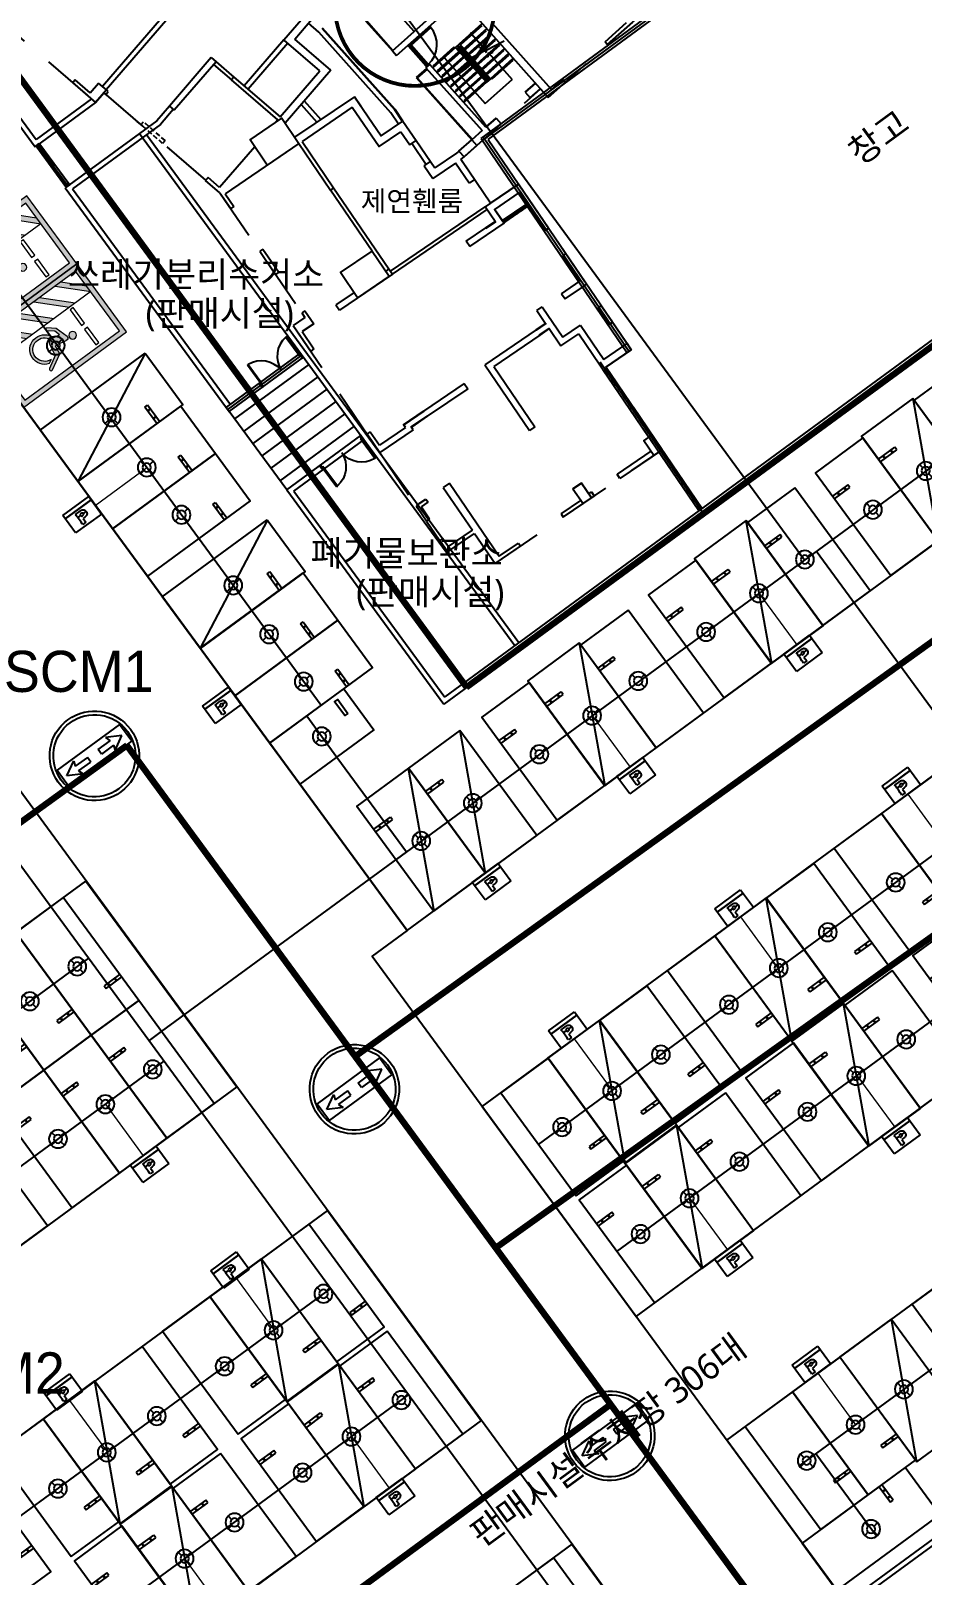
# Model space of a CAD drawing. Header units: millimetres. Extents: x 75184266 to 76346726, y -35077925 to -33679385.
# Drawn here: x 75374763 to 75409672, y -34939875 to -34879403 of the extents above; entities that cross this region are included whole.
import ezdxf
from ezdxf.enums import TextEntityAlignment as Align

# ---------------------------------------------------------------- set-up
doc = ezdxf.new("R2010")
doc.units = ezdxf.units.MM
doc.header["$LTSCALE"] = 50
doc.header["$MEASUREMENT"] = 0
for name, pattern in [('HIDDEN', [0.375, 0.25, -0.125]), ('HIDDEN2', [0.1875, 0.125, -0.0625]), ('XR-지하3층$0$H', [1.3, 0.8, -0.5]), ('XR-지하3층$0$HIDDEN2', [0.1875, 0.125, -0.0625])]:
    doc.linetypes.add(name, pattern=pattern)
for name, color, linetype in [('0-유도관제', 6, 'CONTINUOUS'), ('COL', 2, 'CONTINUOUS'), ('DK1', 6, 'CONTINUOUS'), ('FIN', 5, 'CONTINUOUS'), ('PARKING', 7, 'CONTINUOUS'), ('PLAN-ALL-DOOR', 4, 'CONTINUOUS'), ('RACEWAY', 4, 'HIDDEN'), ('stair', 4, 'CONTINUOUS'), ('W1(조적)', 3, 'CONTINUOUS'), ('WAL', 3, 'CONTINUOUS'), ('WAXS-FRPR', 9, 'CONTINUOUS'), ('X-84A 기본$0$AA-XXXX-PATT', 8, 'CONTINUOUS'), ('XR-지하3층$0$0중앙선', 1, 'CONTINUOUS'), ('XR-지하3층$0$1HIDDEN2', 1, 'XR-지하3층$0$HIDDEN2'), ('XR-지하3층$0$5', 5, 'CONTINUOUS'), ('XR-지하3층$0$a-door', 6, 'CONTINUOUS'), ('XR-지하3층$0$A-주차', 9, 'CONTINUOUS'), ('XR-지하3층$0$b-sor-1$0$wid', 4, 'CONTINUOUS'), ('XR-지하3층$0$hat', 8, 'CONTINUOUS'), ('XR-지하3층$0$WAL', 3, 'CONTINUOUS'), ('XR-지하3층$0$일반주차', 8, 'CONTINUOUS'), ('XR-지하3층$0$장애인', 11, 'CONTINUOUS'), ('XR-지하3층$0$확장형주차', 8, 'CONTINUOUS'), ('주차관제', 2, 'CONTINUOUS')]:
    doc.layers.add(name, color=color, linetype=linetype)
doc.layers.add('DEFPOINT', color=142, linetype='CONTINUOUS', plot=False)
doc.layers.add('건축', color=8, linetype='CONTINUOUS', plot=False)
for name, color, linetype, lineweight in [('구역제어-S.C.M', 2, 'CONTINUOUS', 100), ('주차유도-LGM', 6, 'CONTINUOUS', 20), ('주차유도-USM', 1, 'CONTINUOUS', 35), ('주차유도-레이스웨이', 1, 'CONTINUOUS', 25)]:
    doc.layers.add(name, color=color, linetype=linetype, lineweight=lineweight)
doc.styles.add('HY중고딕', font='')
doc.styles.add('XR-지하3층$0$맑은고딕', font='malgun.ttf')
doc.styles.get('HY중고딕').set_extended_font_data('Dotum')

# ---------------------------------------------------------------- blocks, each defined once
blk = doc.blocks.new('1506-B1F')
at = {"layer": 'X-84A 기본$0$AA-XXXX-PATT', "ltscale": 0.5}
h = blk.add_hatch(dxfattribs=at)
h.set_pattern_fill('ANSI31', color=256, scale=350, angle=-55.75093, style=0)
h.set_pattern_definition([(349.249067693, (-15113961.37, 80666420.87), (8.161125973, 42.98207211), [])])
h.paths.add_polyline_path([(-5902, -22064), (-5958, -21981), (-6929, -22643), (-6873, -22725)])
at = {"layer": 'COL'}
for p, q in [((-9439, -12995), (-5131, -17822)), ((-11238, -15995), (-8746, -13771)), ((-11072, -16181), (-8580, -13957)), ((-7331, -14907), (-5007, -17510)), ((-2907, -15636), (-2071, -14890)), ((-2807, -15748), (-1822, -14869)), ((-2907, -15636), (-2807, -15748)), ((-18330, -16258), (-19969, -18159)), ((-11238, -15995), (-11072, -16181)), ((-18141, -16421), (-19779, -18322)), ((-13653, -16750), (-15443, -18827)), ((-9923, -16657), (-9774, -16524)), ((-9923, -16657), (-7726, -19119)), ((-7577, -18986), (-9774, -16524)), ((-7577, -18986), (-9774, -16524)), ((-23662, -17129), (-23759, -17243)), ((-23071, -17638), (-23662, -17129)), ((-22441, -17520), (-22744, -17259)), ((-17444, -17021), (-17542, -17135)), ((-15728, -18698), (-17542, -17135)), ((-5637, -17255), (-6040, -17615)), ((-6040, -17615), (-5637, -17255)), ((-5840, -17838), (-5437, -17479)), ((-5131, -17822), (-4463, -17226)), ((-5007, -17510), (-4563, -17114)), ((-4563, -17114), (-4463, -17226)), ((-12726, -17789), (-15066, -19381)), ((-12726, -17789), (-15066, -19381)), ((-12442, -18206), (-12726, -17789)), ((-6040, -17615), (-5840, -17838)), ((-15728, -18698), (-15821, -18807)), ((-12806, -18205), (-14773, -19545)), ((-10824, -18744), (-10308, -19501)), ((-7174, -18627), (-7577, -18986)), ((-7577, -18986), (-7174, -18627)), ((-7174, -18627), (-6974, -18850)), ((-10903, -19160), (-10556, -19670)), ((-7726, -19119), (-8129, -19479)), ((-7929, -19703), (-6974, -18850)), ((-16631, -19747), (-18006, -21342)), ((-14897, -19629), (-17782, -21593)), ((-14897, -19629), (-13662, -21444)), ((-14773, -19545), (-13538, -21359)), ((-8629, -19925), (-8673, -19964)), ((-8629, -19925), (-8429, -20149)), ((-8629, -19925, 0), (-8429, -20149, 0)), ((-8129, -19479), (-7929, -19703)), ((-8129, -19479, 0), (-7929, -19703, 0)), ((-9993, -20497), (-9654, -20995)), ((-9745, -20328), (-9575, -20579)), ((-8765, -20390), (-9654, -20995)), ((-8727, -20002), (-9575, -20579)), ((-8233, -21172), (-8765, -20390)), ((-8673, -19964), (-8727, -20002)), ((-8559, -20250), (-8488, -20201)), ((-8488, -20201), (-8429, -20149)), ((-18456, -20954), (-18554, -21068)), ((-17990, -21554), (-18554, -21068)), ((-18006, -21342), (-18456, -20954)), ((-8027, -21031), (-8233, -21172)), ((-17990, -21554), (-17571, -22170)), ((-17782, -21593), (-17447, -22085)), ((-13538, -21359), (-13662, -21444)), ((-5125, -22939), (-6301, -21211)), ((-17447, -22085), (-17571, -22170)), ((-7209, -22676), (-7603, -22097)), ((-5249, -23023), (-5125, -22939)), ((-5249, -23023), (-5125, -22939)), ((-16310, -23755), (-16434, -23839)), ((-16434, -23839), (-15812, -24753)), ((-16310, -23755), (-15688, -24668)), ((-4562, -24031), (-4438, -23947)), ((-4562, -24031), (-4438, -23947)), ((-3628, -25137), (-4438, -23947)), ((-15688, -24668), (-15812, -24753)), ((-11236, -24740), (-13310, -26153)), ((-11376, -24533), (-11500, -24618)), ((-11376, -24533), (-11236, -24740)), ((-3752, -25222), (-3628, -25137)), ((-12740, -25462), (-13451, -25946)), ((-2621, -26617), (-3054, -25980)), ((-14667, -26435), (-15121, -26744)), ((-14664, -26173), (-14788, -26257)), ((-14788, -26257), (-14667, -26435)), ((-14664, -26173), (-14318, -26681)), ((-5579, -26163), (-5236, -26667)), ((-5372, -26022), (-4567, -27205)), ((-2745, -26701), (-2868, -26519)), ((-15121, -26744), (-14435, -27753)), ((-14318, -26681), (-14772, -26991)), ((-14772, -26991), (-14311, -27668)), ((-5608, -26921), (-7616, -28288)), ((-5467, -27127), (-7269, -28354)), ((-5095, -26874), (-4633, -27552)), ((-2745, -26701), (-2621, -26617)), ((-2745, -26701), (-2621, -26617)), ((-2745, -26701), (-2621, -26617)), ((-14311, -27668), (-14435, -27753)), ((-1878, -27708), (-2046, -27460)), ((-7616, -28288), (-5866, -30859)), ((-7269, -28354), (-5659, -30718)), ((-8424, -29020), (-10012, -30101)), ((-8424, -29020), (-8284, -29227)), ((-2436, -29020, 0), (-2560, -29104, 0)), ((-8284, -29227), (-9871, -30307)), ((-1930, -30030, 0), (-1806, -29946, 0)), ((-1930, -30030, 0), (-1187, -31121, 0)), ((-1806, -29946, 0), (-669, -31615)), ((-10724, -30743), (-11745, -31438)), ((-10418, -30837), (-11728, -31729)), ((-12105, -30909), (-12229, -30993)), ((-12229, -30993), (-11728, -31729)), ((-12105, -30909), (-11745, -31438)), ((-1112, -31675, 0), (-2435, -32576, 0)), ((-669, -31615), (-2322, -32741, 0)), ((-2322, -32741, 0), (-2435, -32576, 0)), ((-9247, -33089), (-8102, -34771)), ((-8999, -32920), (-7052, -35780)), ((-4163, -33147), (-3769, -33726)), ((-3832, -32922), (-3438, -33501)), ((-10310, -33812, 0), (-10262, -33882, 0)), ((-10101, -33851), (-9778, -34327)), ((-9925, -33550), (-9841, -33674)), ((-9925, -33550), (-9841, -33674)), ((-9778, -34327), (-9902, -34411)), ((-4630, -34131), (-4546, -34255)), ((-4630, -34131), (-4546, -34255)), ((-8018, -34895), (-7216, -36073)), ((-9260, -35087), (-9384, -35172)), ((-9260, -35087), (-9040, -35410)), ((-6300, -35268), (-6216, -35392))]:
    blk.add_line(p, q, dxfattribs=at)
at = {"layer": 'COL', "ltscale": 3}
blk.add_line((-7396, -21957), (-7396, -21957), dxfattribs=at)
blk.add_line((-7396, -21957), (-7396, -21957), dxfattribs=at)
at = {"layer": 'COL'}
for points in [[(-15485, -15568), (-14810, -14784)], [(-15062, -15536), (-14386, -14752)], [(-14076, -16782), (-15474, -15577)], [(-13653, -16750), (-15062, -15536)], [(-18330, -16258), (-18141, -16421)], [(-15630, -18585), (-14076, -16782)], [(-23759, -17243), (-22866, -18013)], [(-22441, -17520), (-22866, -18013)], [(-17457, -17037), (-17542, -17135)], [(-17444, -17021), (-15630, -18585)], [(-12726, -17789), (-11680, -19326), (-10824, -18744)], [(-12806, -18205), (-11759, -19743), (-10903, -19160)], [(-10556, -19670), (-10308, -19501)], [(-9993, -20497), (-9745, -20328)], [(-8027, -21031), (-8559, -20250)], [(-7396, -21957), (-6301, -21211)], [(-7228, -22205), (-6256, -21543)], [(-5249, -23023), (-6256, -21543)], [(-7396, -21957), (-7396, -21957), (-7603, -22097)], [(-8342, -23447), (-7581, -22929)], [(-8201, -23654), (-6862, -22742), (-6929, -22643)], [(-8201, -23654), (-8342, -23447)], [(-3893, -25015), (-4562, -24031)], [(-4612, -25505), (-3893, -25015)], [(-4471, -25711), (-3752, -25222)], [(-13451, -25946), (-13310, -26153)], [(-4612, -25505), (-4471, -25711)], [(-5579, -26163), (-5372, -26022)], [(-2745, -26701), (-3178, -26065)], [(-4633, -27552), (-3939, -27079)], [(-4567, -27205), (-3873, -26732)], [(-3939, -27079), (-2560, -29104)], [(-3873, -26732), (-2956, -28079)], [(-2870, -28383), (-2436, -29020)], [(-4163, -33147), (-3832, -32922)], [(-10186, -33727), (-9925, -33550)], [(-10101, -33851), (-9841, -33674)], [(-4630, -34131), (-3853, -33602)], [(-4546, -34255), (-3331, -33428)], [(-3551, -33335), (-3443, -33262)], [(-9902, -34411), (-10262, -33882)], [(-4630, -34131), (-4546, -34255)], [(-4630, -34131), (-4546, -34255)], [(-9080, -35618), (-8018, -34895)], [(-9040, -35410), (-8102, -34771)], [(-9080, -35618), (-9384, -35172)], [(-7216, -36073), (-6216, -35392)], [(-7052, -35780), (-6300, -35268)], [(-6300, -35268), (-6216, -35392)], [(-6300, -35268), (-6216, -35392)]]:
    blk.add_lwpolyline(points, dxfattribs=at)
at = {"layer": 'COL', "ltscale": 0.5}
for points in [[(-23071, -17638), (-22744, -17259)], [(-19969, -18159), (-19779, -18322)], [(-6929, -22643), (-6938, -22648), (-7236, -22210), (-7228, -22205)], [(-7581, -22929), (-7575, -22938), (-7203, -22684), (-7209, -22676)], [(-3178, -26065), (-3054, -25980)], [(-5236, -26667), (-5230, -26676), (-5602, -26929), (-5608, -26921)], [(-5467, -27127), (-5472, -27119), (-5100, -26866), (-5095, -26874)], [(-2956, -28079), (-2046, -27460)], [(-1878, -27708), (-2870, -28383)], [(-10791, -30644), (-10006, -30109), (-10012, -30101)], [(-10724, -30743), (-10791, -30644)], [(-9871, -30307), (-9876, -30299), (-10496, -30721), (-10491, -30729)], [(-10418, -30837), (-10491, -30729)], [(-5659, -30718), (-5866, -30859)], [(-8999, -32920), (-9247, -33089)], [(-3769, -33726), (-3438, -33501), (-3832, -32922), (-4163, -33147)]]:
    blk.add_lwpolyline(points, dxfattribs=at)
at = {"layer": 'COL'}
for points in [[(-16137, -20473), (-16812, -19482), (-15572, -18637), (-14897, -19629)], [(-12600, -25669), (-13275, -24677), (-12035, -23833), (-11360, -24824)]]:
    blk.add_lwpolyline(points, close=True, dxfattribs=at)
at = {"layer": 'COL', "elevation": 0}
for points in [[(-2560, -29104), (-2436, -29020)], [(-1930, -30030), (-1806, -29946)], [(-10186, -33727), (-10310, -33812)], [(-3443, -33262), (-3331, -33428)], [(-3415, -33304), (-3331, -33428)], [(-3415, -33304), (-3331, -33428)]]:
    blk.add_lwpolyline(points, dxfattribs=at)
at = {"layer": 'COL', "ltscale": 0.5}
blk.add_lwpolyline([(-1063, -31037), (-669, -31615), (-1000, -31841), (-1394, -31262)], close=True, dxfattribs=at)
at = {"layer": 'DEFPOINT', "linetype": 'HIDDEN2', "ltscale": 30}
for p, q in [((-22365, -17586), (-22441, -17520)), ((-22463, -17699), (-22365, -17586)), ((-22463, -17699), (-22426, -17732)), ((-20236, -19618), (-21236, -18757)), ((-21085, -18887), (-20987, -18774)), ((-20138, -19505), (-20987, -18774)), ((-20138, -19505), (-20236, -19618))]:
    blk.add_line(p, q, dxfattribs=at)
for points in [[(-22463, -17699), (-22539, -17634)], [(-22426, -17732), (-22463, -17699)]]:
    blk.add_lwpolyline(points, dxfattribs=at)
at = {"layer": 'FIN'}
for p, q in [((-11131, -18292), (-13973, -15109)), ((-12288, -14818), (-11238, -15995)), ((-12266, -14798), (-11216, -15975)), ((-9900, -16683), (-10303, -17043)), ((-9880, -16706), (-10260, -17045)), ((-10303, -17043), (-8129, -19479)), ((-10260, -17045), (-8106, -19459)), ((-10824, -18744), (-11131, -18292))]:
    blk.add_line(p, q, dxfattribs=at)
at = {"layer": 'PLAN-ALL-DOOR', "ltscale": 10}
for p, q in [((-9754, -15059), (-10530, -15752)), ((-10507, -15778), (-9732, -15086)), ((-10550, -15729), (-10625, -15796)), ((-10625, -15796), (-10608, -15815)), ((-10608, -15815), (-10573, -15810)), ((-10573, -15810), (-10552, -15791)), ((-10562, -15780), (-10530, -15752)), ((-10552, -15791), (-10562, -15780)), ((-10530, -15752), (-10550, -15729)), ((-9909, -16598), (-9900, -16563)), ((-9893, -16617), (-9909, -16598)), ((-9900, -16563), (-9879, -16544)), ((-9818, -16550), (-9893, -16617)), ((-9879, -16544), (-9869, -16556)), ((-9869, -16556), (-9838, -16528)), ((-9838, -16528), (-9818, -16550))]:
    blk.add_line(p, q, dxfattribs=at)
at = {"layer": 'PLAN-ALL-DOOR', "color": 8}
for p, q in [((-9909, -16598), (-10608, -15815)), ((-9879, -16544), (-10552, -15791)), ((-9838, -16528), (-10507, -15778))]:
    blk.add_line(p, q, dxfattribs=at)
at = {"layer": 'PLAN-ALL-DOOR'}
blk.add_line((-10530, -15752), (-10507, -15778), dxfattribs=at)
at = {"layer": 'PLAN-ALL-DOOR', "color": 8, "ltscale": 10}
blk.add_arc((-10530, -15752), 1040, 311.74907, 41.74907, dxfattribs=at)
at = {"layer": 'stair'}
for p, q in [((-8610, -15726), (-7714, -14927)), ((-8436, -15920), (-7541, -15121)), ((-8263, -16114), (-7368, -15315)), ((-8153, -15318), (-7667, -15863)), ((-8090, -16308), (-7195, -15509)), ((-7917, -16502), (-7022, -15703)), ((-7655, -15719), (-7688, -15839)), ((-7630, -15724), (-7655, -15719)), ((-7531, -15956), (-6856, -15596)), ((-8759, -15859), (-9654, -16658)), ((-8586, -16053), (-9481, -16852)), ((-8413, -16247), (-9308, -17046)), ((-9206, -16259), (-7605, -18053)), ((-8759, -15859), (-8610, -15726)), ((-8759, -15859), (-7547, -17217)), ((-8688, -15863), (-8614, -15797)), ((-8688, -15863), (-7543, -17147)), ((-7524, -17130), (-8670, -15847)), ((-8632, -15814), (-7487, -17097)), ((-8614, -15797), (-7468, -17080)), ((-7398, -17084), (-8610, -15726)), ((-8530, -16003), (-8548, -16020)), ((-8492, -15970), (-8474, -15954)), ((-8357, -16197), (-8375, -16214)), ((-8340, -16364), (-7613, -15983)), ((-8319, -16164), (-8301, -16148)), ((-7811, -15858), (-7688, -15839)), ((-7809, -15884), (-7811, -15858)), ((-7667, -15863), (-7809, -15884)), ((-7744, -16696), (-6849, -15897)), ((-7667, -15863), (-7630, -15724)), ((-7613, -15983), (-7549, -16054)), ((-7549, -16054), (-7594, -15884)), ((-7594, -15884), (-7531, -15956)), ((-7571, -16890), (-6676, -16091)), ((-7477, -16075), (-7514, -16214)), ((-7514, -16214), (-7489, -16219)), ((-7489, -16219), (-7456, -16099)), ((-7477, -16075), (-7335, -16054)), ((-7477, -16075), (-6551, -17113)), ((-7333, -16080), (-7456, -16099)), ((-7398, -17084), (-6502, -16285)), ((-7335, -16054), (-7333, -16080)), ((-8239, -16441), (-9135, -17240)), ((-8066, -16635), (-8962, -17434)), ((-7893, -16829), (-8788, -17628)), ((-8183, -16391), (-8202, -16408)), ((-8146, -16358), (-8128, -16342)), ((-8010, -16585), (-8029, -16602)), ((-7973, -16552), (-7954, -16535)), ((-7837, -16779), (-7856, -16796)), ((-7800, -16746), (-7781, -16729)), ((-7627, -16940), (-7608, -16923)), ((-7720, -17023), (-8615, -17822)), ((-7547, -17217), (-8442, -18016)), ((-7664, -16973), (-7683, -16990)), ((-7605, -18053), (-6551, -17113)), ((-7398, -17084), (-7547, -17217)), ((-7468, -17080), (-7543, -17147)), ((-7435, -17117), (-7510, -17184))]:
    blk.add_line(p, q, dxfattribs=at)
at = {"layer": 'stair', "color": 8}
for p, q in [((-8539, -15730), (-7718, -14998)), ((-8572, -15693), (-8539, -15730)), ((-8366, -15924), (-7545, -15192)), ((-8193, -16118), (-7372, -15386)), ((-8020, -16312), (-7199, -15580)), ((-7372, -15386), (-7405, -15348)), ((-7199, -15580), (-7232, -15542)), ((-8829, -15855), (-9650, -16588)), ((-8656, -16049), (-9477, -16782)), ((-8483, -16243), (-9304, -16976)), ((-8796, -15893), (-8829, -15855)), ((-8623, -16087), (-8656, -16049)), ((-8450, -16281), (-8483, -16243)), ((-8399, -15887), (-8366, -15924)), ((-8226, -16081), (-8193, -16118)), ((-8053, -16275), (-8020, -16312)), ((-7847, -16506), (-7026, -15774)), ((-7673, -16700), (-6853, -15968)), ((-7500, -16894), (-6680, -16162)), ((-7026, -15774), (-7059, -15736)), ((-6853, -15968), (-6886, -15930)), ((-6680, -16162), (-6713, -16124)), ((-6506, -16356), (-6540, -16318)), ((-9650, -16588), (-9617, -16625)), ((-9477, -16782), (-9444, -16819)), ((-8310, -16437), (-9131, -17170)), ((-8137, -16631), (-8958, -17364)), ((-7964, -16825), (-8784, -17558)), ((-8277, -16475), (-8310, -16437)), ((-8104, -16669), (-8137, -16631)), ((-7930, -16863), (-7964, -16825)), ((-7880, -16469), (-7847, -16506)), ((-7707, -16663), (-7673, -16700)), ((-7534, -16857), (-7500, -16894)), ((-7327, -17088), (-6506, -16356)), ((-9304, -16976), (-9271, -17013)), ((-9131, -17170), (-9097, -17207)), ((-8958, -17364), (-8924, -17401)), ((-7791, -17019), (-8611, -17752)), ((-7618, -17213), (-8438, -17946)), ((-7757, -17057), (-7791, -17019)), ((-7584, -17251), (-7618, -17213)), ((-7360, -17051), (-7327, -17088)), ((-8784, -17558), (-8751, -17595)), ((-8611, -17752), (-8578, -17789)), ((-8438, -17946), (-8405, -17983))]:
    blk.add_line(p, q, dxfattribs=at)
at = {"layer": 'stair'}
for centre, start, end in [((-8153, -15318), 41.74907, 221.74907), ((-8153, -15318), 221.74907, 41.74907), ((-9206, -16259), 41.74907, 221.74907), ((-9206, -16259), 221.74907, 41.74907)]:
    blk.add_arc(centre, 15, start, end, dxfattribs=at)
at = {"layer": 'W1(조적)', "ltscale": 3}
for points in [[(-14812, -18095), (-14194, -18788)], [(-14687, -17950), (-14036, -18680)], [(-6929, -22643), (-5958, -21981)], [(-6873, -22725), (-5902, -22064)]]:
    blk.add_lwpolyline(points, dxfattribs=at)
at = {"layer": 'WAL'}
for p, q in [((-10384, -15232), (-11752, -13699)), ((-14120, -15259), (-14524, -14911)), ((-11297, -18422), (-14120, -15259)), ((-11147, -18305), (-13987, -15123)), ((-10998, -18862), (-11297, -18422)), ((-10841, -18755), (-11147, -18305))]:
    blk.add_line(p, q, dxfattribs=at)
at = {"layer": 'WAXS-FRPR'}
for points in [[(-7236, -22210), (-7228, -22205), (-6929, -22643), (-6938, -22648)], [(-7575, -22938), (-7581, -22929), (-7209, -22676), (-7203, -22684)], [(-5236, -26667), (-5230, -26676), (-5602, -26929), (-5608, -26921)], [(-5100, -26866), (-5095, -26874), (-5467, -27127), (-5472, -27119)], [(-10791, -30644), (-10797, -30635), (-10012, -30101), (-10006, -30109)], [(-10491, -30729), (-10496, -30721), (-9876, -30299), (-9871, -30307)]]:
    blk.add_lwpolyline(points, close=True, dxfattribs=at)
at = {"layer": 'XR-지하3층$0$0중앙선', "color": 7, "linetype": 'XR-지하3층$0$H', "ltscale": 50}
blk.add_lwpolyline([(-27168, -14305), (-22866, -18013), (-22539, -17634), (-17990, -21554), (-14667, -26435), (-15121, -26744), (-11728, -31729), (-9080, -35618), (-8018, -34895), (-7216, -36073), (-669, -31615), (-2870, -28383), (-1878, -27708), (-6301, -21211), (-7396, -21957), (-8559, -20250), (-8488, -20201), (-5437, -17479), (-5131, -17822), (-576, -13757)], dxfattribs=at)
blk = doc.blocks.new('XR-지하3층$0$확장형 주차')
at = {"layer": 'XR-지하3층$0$확장형주차', "color": 7}
for p, q in [((0, 3965), (800, 3965)), ((0, 3835), (800, 3835)), ((800, 3835), (800, 3965))]:
    blk.add_line(p, q, dxfattribs=at)
blk.add_lwpolyline([(2500, 5100), (0, 0)], dxfattribs=at)
blk.add_lwpolyline([(2500, 5091), (0, 5091), (0, -9), (2500, -9)], close=True, dxfattribs=at)
for centre in [(238, 3900), (613, 3900)]:
    blk.add_circle(centre, 17.5, dxfattribs=at)
blk = doc.blocks.new('XR-지하3층$0$일반형 주차')
at = {"layer": 'XR-지하3층$0$일반주차'}
for p, q in [((750, 3865), (0, 3865)), ((0, 3735), (750, 3735)), ((750, 3735), (750, 3865))]:
    blk.add_line(p, q, dxfattribs=at)
blk.add_lwpolyline([(2300, 5000), (0, 5000), (0, 0), (2300, 0)], close=True, dxfattribs=at)
for centre in [(238, 3800), (563, 3800)]:
    blk.add_circle(centre, 17.5, dxfattribs=at)
blk = doc.blocks.new('XR-지하3층$0$장애인 주차')
at = {"layer": 'XR-지하3층$0$5', "ltscale": 4}
h = blk.add_hatch(color=7, dxfattribs=at)
h.dxf.hatch_style = 1
h.paths.add_polyline_path([(3842, -695), (4402, -695), (4402, -1115), (3842, -1115)])
h.paths.add_polyline_path([(3892, -1065), (4352, -1065), (4352, -745), (3892, -745)], flags=16)
h.paths.add_polyline_path([(3982, -990), (3988, -973), (4011, -981), (4046, -898), (4136, -898), (4137, -881), (4072, -881), (4072, -863), (4138, -863), (4142, -810, -3.72247), (4161, -797), (4152, -916), (4058, -916), (4021, -1003)], flags=0)
h = blk.add_hatch(color=256, dxfattribs=at)
h.dxf.hatch_style = 1
h.paths.add_polyline_path([(4352, -1065), (4352, -745), (3892, -745), (3892, -1065)])
at = {"layer": 'XR-지하3층$0$hat'}
h = blk.add_hatch(color=7, dxfattribs=at)
edge = h.paths.add_edge_path()
edge.add_line((4161, -797), (4152, -916))
edge.add_line((4152, -916), (4058, -916))
edge.add_line((4058, -916), (4021, -1003))
edge.add_line((4021, -1003), (3982, -990))
edge.add_line((3982, -990), (3988, -973))
edge.add_line((3988, -973), (4011, -981))
edge.add_line((4011, -981), (4046, -898))
edge.add_line((4046, -898), (4136, -898))
edge.add_line((4136, -898), (4137, -881))
edge.add_line((4137, -881), (4072, -881))
edge.add_line((4072, -881), (4072, -863))
edge.add_line((4072, -863), (4138, -863))
edge.add_line((4138, -863), (4142, -810))
edge.add_arc((4140, -787), 22.8, -24.88273, 274.96983, ccw=False)
edge = h.paths.add_edge_path()
edge.add_line((4048, -981), (4058, -958))
edge.add_arc((4127, -942), 71.5, 192.8781, 416.16881)
edge.add_line((4167, -882), (4169, -863))
edge.add_arc((4127, -942), 89.2, 206.53502, 422.4866, ccw=False)
at = {"layer": 'XR-지하3층$0$장애인', "lineweight": 5, "true_color": 0xffffff}
blk.add_hatch(color=7, dxfattribs=at).paths.add_polyline_path([(2472, 3995), (2472, -1005), (3842, -1005), (3842, -805), (2672, -805), (2672, 3795), (5572, 3795), (5572, -805), (4402, -805), (4402, -1005), (5772, -1005), (5772, 3995)])
h = blk.add_hatch(color=7, dxfattribs=at)
h.paths.add_polyline_path([(5572, 2795), (5572, 3078), (4855, 3795), (4572, 3795)])
h.paths.add_polyline_path([(4572, 3045), (4572, 2762), (5572, 1762), (5572, 2045)])
h.paths.add_polyline_path([(4572, 2012), (4572, 1729), (5572, 729), (5572, 1012)])
h.paths.add_polyline_path([(5572, -304), (5572, -21), (4572, 979), (4572, 696)])
h.paths.add_polyline_path([(4572, -54), (4572, -336), (5041, -805), (5323, -805)])
h = blk.add_hatch(color=7, dxfattribs=at)
h.paths.add_polyline_path([(3763, 2216, -1), (3463, 2216, -1)])
h.paths.add_polyline_path([(3992, 1503, -0.343093), (3870, 1283), (3381, 1194), (3090, 708, -0.931653), (2987, 770), (3330, 1379), (3639, 1415, 0.446048), (3689, 1485), (3600, 1888, -0.596144), (3699, 2009), (4214, 1851), (4443, 1569, -0.883364), (4355, 1493), (4151, 1741), (3925, 1810)])
h.paths.add_polyline_path([(4053, 1393), (4055, 1528, -1.526545), (3257, 820), (3348, 969, 1.638056)])
at = {"layer": 'XR-지하3층$0$1HIDDEN2', "color": 11}
for points in [[(4161, -797), (4152, -916), (4058, -916), (4021, -1003), (3982, -990), (3988, -973), (4011, -981), (4046, -898), (4136, -898), (4137, -881), (4072, -881), (4072, -863), (4138, -863), (4142, -810)], [(4167, -882), (4169, -863)]]:
    blk.add_lwpolyline(points, dxfattribs=at)
for centre, radius, start, end in [((4127, -942), 89.2, 206.53502, 62.4866), ((4127, -942), 71.5, 192.8781, 56.16881), ((4140, -787), 22.8, 335.11727, 274.96983)]:
    blk.add_arc(centre, radius, start, end, dxfattribs=at)
at = {"layer": 'XR-지하3층$0$5', "lineweight": 5}
for p, q in [((4572, 3795), (4572, -805)), ((5572, 2795), (4572, 3795)), ((5572, 3078), (4855, 3795)), ((5572, 2045), (4572, 3045)), ((5572, 1762), (4572, 2762)), ((5572, 1012), (4572, 2012)), ((5572, 729), (4572, 1729)), ((5572, -21), (4572, 979)), ((5572, -304), (4572, 696)), ((5323, -805), (4572, -54)), ((5041, -805), (4572, -336))]:
    blk.add_line(p, q, dxfattribs=at)
at = {"layer": 'XR-지하3층$0$5', "ltscale": 4}
for p, q in [((4165, -1005), (4165, -805)), ((4165, -805), (4165, -905))]:
    blk.add_line(p, q, dxfattribs=at)
at = {"layer": 'XR-지하3층$0$5', "lineweight": 5}
for points in [[(3842, -1005), (2472, -1005), (2472, 3995), (5772, 3995), (5772, -1005), (4402, -1005)], [(3842, -805), (2672, -805), (2672, 3795), (5572, 3795), (5572, -805), (4402, -805)]]:
    blk.add_lwpolyline(points, dxfattribs=at)
at = {"layer": 'XR-지하3층$0$5', "ltscale": 4}
for points in [[(3842, -695), (3842, -1115), (4402, -1115), (4402, -695)], [(3892, -745), (3892, -1065), (4352, -1065), (4352, -745)]]:
    blk.add_lwpolyline(points, close=True, dxfattribs=at)
at = {"layer": 'XR-지하3층$0$장애인', "color": 8, "lineweight": 5}
for p, q in [((3689, 1485), (3600, 1888, 0)), ((3699, 2009, 0), (4214, 1851, 0)), ((4214, 1851, 0), (4443, 1569, 0)), ((3925, 1810, 0), (4151, 1741, 0)), ((4055, 1528), (4053, 1393)), ((4151, 1741, 0), (4355, 1493, 0)), ((3348, 969), (3257, 820))]:
    blk.add_line(p, q, dxfattribs=at)
at = {"layer": 'XR-지하3층$0$장애인', "color": 7, "lineweight": 5}
for points in [[(3523, 2720), (2773, 2720), (2773, 2870), (3523, 2870)], [(4473, 2720), (3723, 2720), (3723, 2870), (4473, 2870)]]:
    blk.add_lwpolyline(points, close=True, dxfattribs=at)
at = {"layer": 'XR-지하3층$0$장애인', "color": 8, "lineweight": 5}
for points in [[(3094, 715, -1.000002), (2987, 770), (3330, 1379), (3640, 1415)], [(3992, 1503, -0.343093), (3870, 1283), (3381, 1194), (3094, 715)]]:
    blk.add_lwpolyline(points, format="xyb", dxfattribs=at)
at = {"layer": 'XR-지하3층$0$장애인', "color": 8, "lineweight": 5, "extrusion": (0.976964, 0.213404, 0), "elevation": 4221}
blk.add_lwpolyline([(617, 0), (931, 0)], dxfattribs=at)
at = {"layer": 'XR-지하3층$0$장애인', "color": 8, "lineweight": 5}
blk.add_circle((3613, 2216), 150, dxfattribs=at)
for centre, radius, start, end in [((3682, 1922, 0), 88.4, 79.11433, 202.31847), ((3810, 1000), 582, 198.00599, 65.09494), ((3809, 1000), 462, 183.85247, 58.2396), ((3632, 1473), 57.7, 276.27861, 12.43535), ((4394, 1537, 0), 58.8, 227.96553, 33.79043)]:
    blk.add_arc(centre, radius, start, end, dxfattribs=at)
blk = doc.blocks.new('XR-지하3층$0$A$C77A365F3')
at = {"layer": 'XR-지하3층$0$a-door'}
for points in [[(0, 0), (45, 0), (45, 150), (0, 150)], [(45, 150), (1955, 150), (1955, 0), (45, 0)], [(45, 15), (115, 15), (115, 75), (45, 75)], [(45, 75), (1035, 75), (1035, 15), (45, 15)], [(115, 39), (965, 39), (965, 51), (115, 51)], [(965, 75), (1035, 75), (1035, 135), (965, 135)], [(965, 135), (1955, 135), (1955, 75), (965, 75)], [(965, 15), (1035, 15), (1035, 75), (965, 75)], [(1035, 99), (1885, 99), (1885, 111), (1035, 111)], [(1885, 75), (1955, 75), (1955, 135), (1885, 135)], [(1955, 0), (2000, 0), (2000, 150), (1955, 150)]]:
    blk.add_lwpolyline(points, close=True, dxfattribs=at)
at = {"layer": 'XR-지하3층$0$b-sor-1$0$wid', "color": 1}
blk.add_line((1000, 0), (1000, 150), dxfattribs=at)
at = {"layer": 'XR-지하3층$0$WAL', "color": 0, "const_width": 10}
blk.add_lwpolyline([(260, 100), (809, 100), (712, 130)], dxfattribs=at)
blk = doc.blocks.new('XR-지하3층$0$A$C5E3F3FAC')
at = {"layer": 'XR-지하3층$0$a-door'}
for p, q in [((90, 950), (50, 950)), ((50, 950), (50, 0)), ((90, 0), (90, 950)), ((1910, 950), (1950, 950)), ((1910, 0), (1910, 950)), ((1950, 950), (1950, 0)), ((50, 0), (90, 0)), ((1950, 0), (1910, 0))]:
    blk.add_line(p, q, dxfattribs=at)
at = {"layer": 'XR-지하3층$0$a-door', "color": 6}
for points in [[(0, 850), (0, 1050), (50, 1050), (50, 850)], [(2000, 850), (2000, 1050), (1950, 1050), (1950, 850)]]:
    blk.add_lwpolyline(points, close=True, dxfattribs=at)
at = {"layer": 'XR-지하3층$0$a-door', "color": 7}
for centre, start, end in [((-2, 999), 275.25016, 357.21379), ((2002, 999), 182.78621, 264.74984)]:
    blk.add_arc(centre, 1003, start, end, dxfattribs=at)
blk = doc.blocks.new('XR-지하3층$0$A$C73B52ADF')
at = {"layer": 'XR-지하3층$0$A-주차', "elevation": 0}
for points in [[(-2038, 2466), (-38, 2466), (-38, -1134), (-2038, -1134)], [(-1166, 2021), (-1166, 1871), (-1832, 1871), (-1832, 2021)]]:
    blk.add_lwpolyline(points, close=True, dxfattribs=at)
blk = doc.blocks.new('센서')
at = {"layer": '0-유도관제', "color": 0}
for p, q in [((405935, 34224), (406072, 34088)), ((406311, 34088), (406447, 34225)), ((405936, 33712), (406072, 33849)), ((406311, 33849), (406448, 33713))]:
    blk.add_line(p, q, dxfattribs=at)
for major_axis, start_param, end_param in [((0, 362), 2.801804347482335, 9.084989654661921), ((0, 169), 2.862310370331367, 9.145495677510954)]:
    blk.add_ellipse((406192, 33969), major_axis=major_axis, ratio=1, start_param=start_param, end_param=end_param, dxfattribs=at)
blk = doc.blocks.new('만공차등')
at = {"layer": '0-유도관제', "color": 0}
for p, q in [((305755, 78525), (306597, 78525)), ((305755, 77269), (305755, 78525)), ((306185, 78101), (306185, 77952)), ((306191, 78101), (306191, 77952)), ((306442, 77269), (306442, 78525)), ((306442, 78525), (306442, 77269)), ((306597, 78525), (306597, 77269)), ((306185, 77838), (306185, 77693)), ((306191, 77838), (306191, 77693)), ((306597, 77269), (305755, 77269))]:
    blk.add_line(p, q, dxfattribs=at)
for points in [[(305858, 77952), (305858, 77952), (305858, 78101), (305858, 78101)], [(305858, 78101), (305858, 78101), (306044, 78101), (306185, 78101)], [(306191, 78101), (306274, 78101), (306339, 78101), (306339, 78101)], [(306339, 78101), (306339, 78101), (306339, 77854), (306339, 77854)], [(306037, 77952), (306037, 77952), (305858, 77952), (305858, 77952)], [(306037, 77870), (306037, 77870), (306037, 77952), (306037, 77952)], [(306078, 77737), (306050, 77766), (306037, 77810), (306037, 77870)], [(306185, 77693), (306139, 77694), (306104, 77709), (306078, 77737)], [(306134, 77952), (306134, 77952), (306134, 77915), (306134, 77915)], [(306185, 77952), (306159, 77952), (306134, 77952), (306134, 77952)], [(306134, 77915), (306134, 77887), (306139, 77867), (306149, 77855)], [(306149, 77855), (306158, 77844), (306170, 77838), (306185, 77838)], [(306241, 77952), (306241, 77952), (306217, 77952), (306191, 77952)], [(306191, 77838), (306204, 77838), (306216, 77843), (306226, 77853)], [(306226, 77853), (306236, 77863), (306241, 77882), (306241, 77909)], [(306241, 77909), (306241, 77909), (306241, 77952), (306241, 77952)], [(306339, 77854), (306339, 77800), (306327, 77760), (306301, 77733)]]:
    blk.add_open_spline(points, degree=3, dxfattribs=at)
blk.add_open_spline([(306301, 77733), (306275, 77706), (306239, 77693), (306192, 77693), (306191, 77693), (306191, 77693), (306191, 77693)], degree=3, knots=[0.4989771, 0.4989771, 0.4989771, 0.4989771, 0.9979543, 0.9979543, 0.9979543, 1, 1, 1, 1], dxfattribs=at)
blk = doc.blocks.new('sdvfr')
at = {"layer": 'DK1'}
for p, q in [((-945351, 1790459), (-944567, 1790896)), ((-944567, 1790022), (-945351, 1790459)), ((-944567, 1790896), (-944674, 1790612)), ((-943860, 1790612), (-944674, 1790612)), ((-944674, 1790306), (-943860, 1790306)), ((-944674, 1790306), (-944567, 1790022)), ((-943860, 1790306), (-943860, 1790612)), ((-943136, 1790306), (-943136, 1790612)), ((-943136, 1790612), (-942322, 1790612)), ((-942322, 1790306), (-943136, 1790306)), ((-941645, 1790459), (-942429, 1790896)), ((-942429, 1790896), (-942322, 1790612)), ((-942429, 1790022), (-941645, 1790459)), ((-942322, 1790306), (-942429, 1790022))]:
    blk.add_line(p, q, dxfattribs=at)
blk.add_lwpolyline([(-941398, 1789894), (-941398, 1791024), (-945598, 1791024), (-945598, 1789894)], close=True, dxfattribs=at)
at = {"layer": 'DK1', "color": 2}
for radius in [2428, 2228]:
    blk.add_circle((-943498, 1790459), radius, dxfattribs=at)

msp = doc.modelspace()

# ---------------------------------------------------------------- linework, layer by layer
at = {"layer": '건축', "ltscale": 0.5}
for p, q in [((75392398.3, -34883611.7), (75407776.6, -34872337.8)), ((75392454.6, -34883694.4), (75407997.5, -34872299.9)), ((75392672.3, -34883658.8), (75408056.2, -34872380.8)), ((75389496, -34914630.7), (75360760.5, -34875435.9)), ((75369539.6, -34876587.5), (75374928.2, -34883937.4)), ((75369794.9, -34876597.6), (75374971.2, -34883657.9)), ((75384674.5, -34879757.7), (75383120.9, -34881560.7)), ((75384826, -34879888.2), (75383272.4, -34881691.2)), ((75381920.7, -34880724.6), (75382617.7, -34881325.1)), ((75382018.7, -34880610.9), (75382715.6, -34881211.5)), ((75377294.1, -34882202.8), (75374928.2, -34883937.4)), ((75377138.6, -34882068.9), (75374971.2, -34883657.9)), ((75379699.9, -34882919), (75376110.7, -34885550.4)), ((75379836.5, -34883066.8), (75376390.2, -34885593.4)), ((75379014, -34883421.8), (75393717, -34903476.3)), ((75379293.6, -34883464.9), (75393878.2, -34903358.1)), ((75389686.3, -34883804.1), (75390249, -34884630.7)), ((75389851.6, -34883691.5), (75390414.4, -34884518.1)), ((75391531.1, -34884115.1, 0.1), (75392031, -34883669)), ((75391730.9, -34884338.9), (75392230.7, -34883892.8)), ((75392398.3, -34883611.7), (75398116.7, -34892010.6)), ((75392479, -34883552.5), (75398199.3, -34891954.3)), ((75392672.3, -34883658.8), (75398282, -34891898.1)), ((75376110.7, -34885550.4), (75382535.9, -34894314.2)), ((75376390.2, -34885593.4), (75382579, -34894034.7)), ((75386498.1, -34885633.7), (75388124.6, -34888022.6)), ((75386622.1, -34885549.3), (75388783.2, -34888723.4)), ((75388845.1, -34888814.3), (75392556.6, -34886287.4)), ((75388923.9, -34888930), (75392635.4, -34886403.1)), ((75394300, -34891282.3), (75394300, -34891282.3)), ((75382417.7, -34894152.9), (75385321, -34892024.4)), ((75382476.8, -34894233.6), (75385380.1, -34892105)), ((75382535.9, -34894314.2), (75385439.2, -34892185.7)), ((75397059.2, -34892367.6), (75401105.7, -34898310.9)), ((75397166.1, -34892657.8), (75400929.6, -34898185.5)), ((75397290.1, -34892573.4), (75401053.6, -34898101.1)), ((75384782.7, -34897378.8), (75382535.9, -34894314.2)), ((75384782.7, -34897378.8), (75387686, -34895250.3)), ((75385062.3, -34897421.9), (75387804.3, -34895411.6)), ((75389496, -34914630.7), (75414254.2, -34896479.2)), ((75384782.7, -34897378.8), (75390933.6, -34905768.5)), ((75385062.3, -34897421.9), (75390976.7, -34905489)), ((75392440.7, -34921523.5), (75412683.2, -34906682.7)), ((75345784.7, -34935517.8), (75376914.8, -34912694.9)), ((75376914.8, -34912694.9, 0), (75382827.4, -34920759.7)), ((75398471.6, -34929749.6), (75418714.1, -34914908.8)), ((75402019.2, -34934588.5), (75422261.7, -34919747.7)), ((75382827.4, -34920759.7), (75351697.4, -34943582.6)), ((75392440.7, -34921523.5), (75398471.6, -34929749.6)), ((75386375, -34925598.5), (75355245, -34948421.5)), ((75386375, -34925598.6), (75392405.9, -34933824.6)), ((75392406, -34933824.6), (75361275.9, -34956647.5)), ((75406690.2, -34940959.6), (75402019.4, -34934588.7)), ((75395953.6, -34938663.5), (75364823.5, -34961486.4)), ((75395953.6, -34938663.5), (75401097.6, -34945679.8))]:
    msp.add_line(p, q, dxfattribs=at)
at = {"layer": '건축', "ltscale": 100}
for p, q in [((75382172.1, -34876235.3, 0), (75377566.9, -34881579.9, 0)), ((75382323.6, -34876365.8, 0), (75377718.4, -34881710.4, 0)), ((75380190.8, -34882349.2), (75379699.9, -34882919, 0)), ((75380342.3, -34882479.8, 0), (75379836.5, -34883066.8, 0)), ((75413263.2, -34889394, 0), (75390931.9, -34905766.2, 0)), ((75413145, -34889232.7, 0), (75390974.9, -34905486.7, 0)), ((75385647.1, -34892469.2), (75382743.8, -34894597.7)), ((75386001.8, -34892953.1), (75383098.5, -34895081.6)), ((75386356.6, -34893436.9), (75383453.3, -34895565.5)), ((75386711.3, -34893920.8), (75383808, -34896049.4)), ((75387066.1, -34894404.7), (75384162.8, -34896533.3)), ((75387420.9, -34894888.6), (75384517.6, -34897017.2))]:
    msp.add_line(p, q, dxfattribs=at)
at = {"layer": '건축', "ltscale": 1000}
for p, q in [((75407335.4, -34940486.6), (75426932.7, -34926118.8)), ((75407453.6, -34940647.9), (75426889.7, -34926398.4))]:
    msp.add_line(p, q, dxfattribs=at)
at = {"layer": '건축', "ltscale": 0.5}
msp.add_lwpolyline([(75414201.7, -34962198.5), (75414116.7, -34962260.8), (75408974.8, -34955247.3), (75408934.6, -34955276.9), (75407426.2, -34953220.9), (75406907, -34953601.7), (75367809.3, -34900273.2), (75367729.2, -34900331.8), (75339172, -34861380.4), (75346591, -34855941.2), (75357179.5, -34870383.7), (75362824.9, -34866244.9), (75366426.7, -34871157.7), (75361023.3, -34875119.2), (75360700.7, -34875355.7), (75389495.4, -34914631.1), (75388124.4, -34915636.3), (75435545.1, -34980317.2), (75435625.8, -34980258.1), (75435861.1, -34980579.1), (75430538.4, -34984481.5), (75414201.7, -34962198.5)], dxfattribs=at)
at = {"layer": '구역제어-S.C.M', "ltscale": 0.5}
for p, q in [((75366199.9, -34870146.1, 0), (75391831.3, -34905106.8, 0)), ((75391831.3, -34905106.8, 0), (75410709.4, -34891278.3)), ((75416194.7, -34898905.9), (75387464.7, -34919566.7)), ((75378517.4, -34907382.3), (75341735.4, -34933982.3)), ((75378517.4, -34907382.3), (75410405.7, -34950807.4)), ((75417201.4, -34909766.3), (75392969.2, -34927062.6)), ((75360790.4, -34960121.3), (75397467.5, -34933188.3))]:
    msp.add_line(p, q, dxfattribs=at)
at = {"layer": '주차관제', "ltscale": 0.5, "const_width": 150}
msp.add_lwpolyline([(75386674.9, -34878432.2, 1), (75392924.9, -34878432.2, 1)], format="xyb", close=True, dxfattribs=at)
at = {"layer": '주차유도-LGM', "color": 6, "lineweight": 20, "ltscale": 500}
for p, q in [((75377279.2, -34897982.4), (75379302.7, -34896498.9)), ((75403280.2, -34901424.9), (75404763.7, -34903448.4)), ((75382748.4, -34905442.3), (75384771.9, -34903958.8)), ((75396747.8, -34906214.2), (75398231.2, -34908237.6)), ((75409108.2, -34909292.6), (75410591.7, -34911316.1)), ((75391081.9, -34910368.1), (75392565.4, -34912391.5)), ((75402556, -34914096.4), (75404039.4, -34916119.8)), ((75396043.3, -34918871.1), (75397526.8, -34920894.6)), ((75407114, -34920313.5), (75408597.5, -34922336.9)), ((75377680.8, -34921433.1), (75379164.3, -34923456.5)), ((75400561.8, -34925117.2), (75402045.3, -34927140.7)), ((75382810.8, -34928262.5), (75384294.3, -34930286)), ((75405582.9, -34931964.5), (75407066.4, -34933988)), ((75376276.5, -34933041.9), (75377760, -34935065.3)), ((75387318.7, -34934449.5), (75388802.2, -34936473)), ((75380784.5, -34939229), (75382268, -34941252.5))]:
    msp.add_line(p, q, dxfattribs=at)
at = {"layer": '주차유도-레이스웨이', "ltscale": 0.5}
for p, q in [((75363131.4, -34874441.6), (75386131.8, -34905813.7)), ((75389296.4, -34878600.2), (75405068.9, -34900113.5)), ((75412695.4, -34894522.2), (75389065.7, -34911846.2)), ((75412792.2, -34909702.8), (75405519.6, -34899783.1)), ((75386131.8, -34905813.7), (75385567.2, -34906227.5)), ((75385567.2, -34906227.5), (75386749.8, -34907840.5)), ((75370520.8, -34906843), (75396087.7, -34941715.8)), ((75386749.8, -34907840.5), (75389469.6, -34911550.2)), ((75394644, -34923008.1), (75412792.2, -34909702.8)), ((75389469.6, -34911550.2), (75379871.8, -34918586.7)), ((75397718.6, -34927201.7), (75415866.7, -34913896.5)), ((75377024.7, -34915714.3), (75347667.2, -34937237.7)), ((75379871.8, -34918586.7), (75379389.7, -34918940.2)), ((75350623.5, -34941270), (75379981, -34919746.6)), ((75404865.9, -34935601.3), (75423014.1, -34922296)), ((75357067.6, -34950235.9), (75386509.2, -34928650.9)), ((75360093.9, -34954363.5), (75389559.8, -34932811.9)), ((75407880.4, -34938354.8), (75405513.5, -34935126.5))]:
    msp.add_line(p, q, dxfattribs=at)

# ---------------------------------------------------------------- block references
at = {"layer": 'RACEWAY', "xscale": 0.7218862546760804, "yscale": 0.7218862473964691, "zscale": 0.7218862445435519, "rotation": 36.24693334040997}
for p in [(76690757.4, -35547456.5), (76700941.9, -35560515.5), (76710946.2, -35574084.7)]:
    msp.add_blockref('sdvfr', p, dxfattribs=at)
at = {"layer": '건축'}
msp.add_blockref('1506-B1F', (75400159.6, -34864190), dxfattribs=at)
at = {"layer": '건축', "extrusion": (-2.68555e-11, -1.96904e-11, -1), "zscale": -1, "rotation": 233.7528842667841}
msp.add_blockref('XR-지하3층$0$A$C77A365F3', (-75375089.5, -34883819.2, 0), dxfattribs=at)
at = {"layer": '건축', "xscale": -1}
for name, p, rotation in [('XR-지하3층$0$장애인 주차', (75374798.9, -34892884.1), 306.2469333594607), ('XR-지하3층$0$장애인 주차', (75376750.1, -34895545.5), 306.2469333594607), ('XR-지하3층$0$확장형 주차', (75376606.5, -34897049.6), 306.2469343039791), ('XR-지하3층$0$일반형 주차', (75377966.4, -34898904.5), 306.2469333594607), ('XR-지하3층$0$A$C5E3F3FAC', (75388306.9, -34896097.1), 36.24693335896688), ('XR-지하3층$0$일반형 주차', (75379326.3, -34900759.4), 306.2469333594607), ('XR-지하3층$0$확장형 주차', (75381395.8, -34903582), 306.2469343039791), ('XR-지하3층$0$일반형 주차', (75382755.7, -34905436.9), 306.2469333594607), ('XR-지하3층$0$일반형 주차', (75384115.6, -34907291.8), 306.2469333594607)]:
    msp.add_blockref(name, p, dxfattribs=dict(at, rotation=rotation))
at = {"layer": '건축'}
for name, p, rotation in [('XR-지하3층$0$A$C5E3F3FAC', (75384818.4, -34891338.9), 216.2469337717095), ('XR-지하3층$0$일반형 주차', (75412318.7, -34897898.3), 36.24693643183485), ('XR-지하3층$0$확장형 주차', (75410302.5, -34899376.4), 36.24693643183485), ('XR-지하3층$0$일반형 주차', (75408447.6, -34900736.3), 36.24693643183485), ('XR-지하3층$0$일반형 주차', (75405786.2, -34902687.5), 36.24693643183485), ('XR-지하3층$0$확장형 주차', (75403770.1, -34904165.7), 36.24693643183485), ('XR-지하3층$0$일반형 주차', (75401915.2, -34905525.6), 36.24693643183485), ('XR-지하3층$0$일반형 주차', (75399253.8, -34907476.8), 36.24693643183485), ('XR-지하3층$0$확장형 주차', (75397237.6, -34908954.9), 36.24693643183485), ('XR-지하3층$0$A$C73B52ADF', (75386235.3, -34908264.5, 0), 306.2476153954574), ('XR-지하3층$0$일반형 주차', (75395382.7, -34910314.9), 36.24693643183485), ('XR-지하3층$0$확장형 주차', (75392560, -34912384.3), 36.24693643183485), ('XR-지하3층$0$확장형 주차', (75390543.8, -34913862.5), 36.24693643183485), ('XR-지하3층$0$확장형 주차', (75410101.8, -34908575.3), 216.2469348949301), ('XR-지하3층$0$일반형 주차', (75408085.6, -34910053.4), 216.2469348949301), ('XR-지하3층$0$일반형 주차', (75405424.3, -34912004.6), 216.2469348949301), ('XR-지하3층$0$일반형 주차', (75376028.6, -34913344.6), 216.2469364318348), ('XR-지하3층$0$확장형 주차', (75403569.4, -34913364.5), 216.2469348949301), ('XR-지하3층$0$일반형 주차', (75412261.7, -34919639.4), 36.24693643183485), ('XR-지하3층$0$일반형 주차', (75374173.7, -34914704.5), 216.2469364318348), ('XR-지하3층$0$일반형 주차', (75401553.2, -34914842.7), 216.2469348949301), ('XR-지하3층$0$일반형 주차', (75372318.8, -34916064.4), 216.2469364318348), ('XR-지하3층$0$일반형 주차', (75409600.3, -34921590.6), 36.24693643183485), ('XR-지하3층$0$일반형 주차', (75398891.8, -34916793.9), 216.2469348949301), ('XR-지하3층$0$일반형 주차', (75380086.4, -34922769.3), 36.24693643183485), ('XR-지하3층$0$확장형 주차', (75407584.1, -34923068.8), 36.24693643183485), ('XR-지하3층$0$확장형 주차', (75397036.9, -34918153.8), 216.2469348949301), ('XR-지하3층$0$일반형 주차', (75378231.5, -34924129.2), 36.24693643183485), ('XR-지하3층$0$일반형 주차', (75405729.2, -34924428.7), 36.24693643183485), ('XR-지하3층$0$일반형 주차', (75395020.7, -34919632), 216.2469348949301), ('XR-지하3층$0$일반형 주차', (75376376.6, -34925489.1), 36.24693643183485), ('XR-지하3층$0$일반형 주차', (75403067.8, -34926379.9), 36.24693643183485), ('XR-지하3층$0$일반형 주차', (75373553.9, -34927558.5), 36.24693643183485), ('XR-지하3층$0$확장형 주차', (75401051.6, -34927858), 36.24693643183485), ('XR-지하3층$0$일반형 주차', (75399196.7, -34929217.9), 36.24693643183485), ('XR-지하3층$0$일반형 주차', (75385649.5, -34926130.5), 216.2469348949301), ('XR-지하3층$0$확장형 주차', (75383794.6, -34927490.4), 216.2469348949301), ('XR-지하3층$0$일반형 주차', (75411132.4, -34927907.1), 216.2469348949301), ('XR-지하3층$0$일반형 주차', (75381778.4, -34928968.5), 216.2469348949301), ('XR-지하3층$0$확장형 주차', (75408471, -34929858.3), 216.2469348949301), ('XR-지하3층$0$일반형 주차', (75389825.5, -34935716.4), 36.24693643183485), ('XR-지하3층$0$일반형 주차', (75379117.1, -34930919.7), 216.2469348949301), ('XR-지하3층$0$확장형 주차', (75387809.3, -34937194.6), 36.24693643183485), ('XR-지하3층$0$일반형 주차', (75406454.8, -34931336.5), 216.2469348949301), ('XR-지하3층$0$확장형 주차', (75377262.2, -34932279.6), 216.2469348949301), ('XR-지하3층$0$일반형 주차', (75404599.9, -34932696.4), 216.2469348949301), ('XR-지하3층$0$일반형 주차', (75385954.5, -34938554.5), 36.24693643183485), ('XR-지하3층$0$일반형 주차', (75375246, -34933757.8), 216.2469348949301), ('XR-지하3층$0$일반형 주차', (75383293.1, -34940505.7), 36.24693643183485), ('XR-지하3층$0$일반형 주차', (75372583.9, -34935709.5), 216.2469348949301), ('XR-지하3층$0$일반형 주차', (75404975.5, -34938620.8), 306.2469352298511), ('XR-지하3층$0$확장형 주차', (75381276.9, -34941983.9), 36.24693643183485), ('XR-지하3층$0$일반형 주차', (75379422, -34943343.8), 36.24693643183485), ('XR-지하3층$0$일반형 주차', (75395228.7, -34939194.9), 216.2469348949301)]:
    msp.add_blockref(name, p, dxfattribs=dict(at, rotation=rotation))
at = {"layer": '주차유도-LGM', "color": 6, "rotation": 126.2469349002818}
for p in [(75620626.1, -35099219.5), (75648860.7, -35104645.9), (75626095.3, -35106679.4), (75642328.2, -35109435.2), (75652712.7, -35109818.5), (75636662.4, -35113589.1), (75646160.5, -35114622.3), (75639647.8, -35119397), (75652694.5, -35123534.5), (75623261.2, -35124654), (75646142.3, -35128338.2), (75626415.3, -35128788.4), (75649187.5, -35132490.5), (75619881.1, -35133567.8), (75632899.2, -35137670.5)]:
    msp.add_blockref('만공차등', p, dxfattribs=at)
at = {"layer": '주차유도-USM', "extrusion": (0, 0, -1), "xscale": 0.9750000000000001, "yscale": 0.9750000000000001, "zscale": -0.9750000000000001, "rotation": 270}
for p in [(-75408854.6, -34495690.7), (-75411043.3, -34498497), (-75412422, -34500462.1), (-75442932, -34500598.9), (-75413782, -34502317), (-75440863.7, -34502115.2), (-75438202.4, -34504066.4), (-75415806.7, -34505078.8), (-75436399.6, -34505388.1), (-75417211.3, -34506994.5), (-75434331.3, -34506904.5), (-75418571.2, -34508849.4), (-75431669.9, -34508822.6), (-75429867.1, -34510177.4), (-75419277.9, -34510997.2), (-75427798.8, -34511693.7), (-75425189.6, -34513606.7), (-75423173.4, -34515084.9), (-75441755.7, -34516712.8), (-75439094.4, -34518664), (-75409698.7, -34520004), (-75437178.6, -34520068.5), (-75407843.8, -34521363.9), (-75435223.3, -34521502.1), (-75442169, -34522857.7), (-75432561.9, -34523453.2), (-75412655, -34524036.3), (-75440213.6, -34524291.2), (-75430649.9, -34524879), (-75410800.1, -34525396.3), (-75438297.9, -34525695.7), (-75428690.8, -34526291.3), (-75408945.3, -34526756.2), (-75435636.5, -34527646.9), (-75433681.2, -34529080.4), (-75431765.4, -34530485), (-75419343.8, -34532822.8), (-75417387.7, -34534252.1), (-75415472.7, -34535660.9), (-75442080.2, -34536562.3), (-75422394.2, -34536983.5), (-75412811.4, -34537612.1), (-75440185.8, -34537951.2), (-75420438.1, -34538412.7), (-75410853.5, -34539031.6), (-75418523.1, -34539821.6), (-75438270, -34539355.7), (-75408940.3, -34540450.2), (-75415861.7, -34541772.7), (-75440791, -34542033.3), (-75413903.9, -34543192.2)]:
    msp.add_blockref('센서', p, dxfattribs=at)

# ---------------------------------------------------------------- texts
at = {"layer": 'PARKING', "color": 3, "style": 'HY중고딕'}
for s, p in [('SCM1', (75376637.3, -34904484, 376)), ('SCM2', (75373162.3, -34931957, 376))]:
    msp.add_text(s, height=1612.22, dxfattribs=at).set_placement(p, align=Align.MIDDLE)
at = {"layer": '건축', "style": 'XR-지하3층$0$맑은고딕'}
msp.add_text('창고', height=1000, rotation=36.246935, dxfattribs=at).set_placement((75407958.2, -34883558.5), align=Align.MIDDLE_CENTER)
msp.add_text('제연휀룸', height=800, dxfattribs=at).set_placement((75389690.7, -34886059.6, 0), align=Align.MIDDLE)
for s, p in [('쓰레기분리수거소', (75381232.8, -34888936.5)), ('(판매시설)', (75382158.3, -34890453.5, 0)), ('폐기물보관소', (75389481.4, -34899853.1)), ('(판매시설)', (75390406.9, -34901370.1, 0))]:
    msp.add_text(s, height=1000, dxfattribs=at).set_placement(p, align=Align.MIDDLE_CENTER)
msp.add_text('판매시설 주차장 306대', height=1000, rotation=36.246935, dxfattribs=at).set_placement((75397357.3, -34934579.5), align=Align.MIDDLE)

doc.saveas('drawing.dxf')
